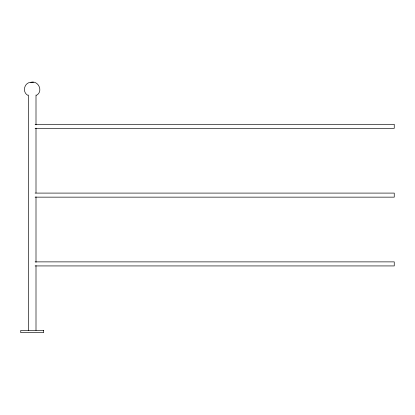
<?xml version="1.0" encoding="UTF-8"?>
<svg xmlns="http://www.w3.org/2000/svg" width="415" height="415" viewBox="0 0 415 415"><rect width="100%" height="100%" fill="white"/><g stroke="black" fill="none" stroke-linecap="round" stroke-linejoin="round"><path stroke-width="0.62" d="M36.395 95.351C43.627 91.497 38.403 80.017 30.669 82.315C24.111 82.632 22.026 92.379 27.878 95.351M33.496 82.315L30.777 82.315M35.114 124.308L394.25 124.308L394.25 128.365L35.114 128.365M35.114 193.094L394.25 193.094L394.25 197.146L35.114 197.146M35.114 261.875L394.25 261.875L394.25 265.932L35.114 265.932M36.001 95.014L36.001 124.842M36.001 128.085L36.001 192.928M36.001 196.819L36.001 262.311M36.001 265.553L36.001 330.392M28.36 95.014L28.36 330.392M43.611 330.392L20.75 330.392L20.75 332.685L43.611 332.685L43.611 330.392"/></g></svg>
